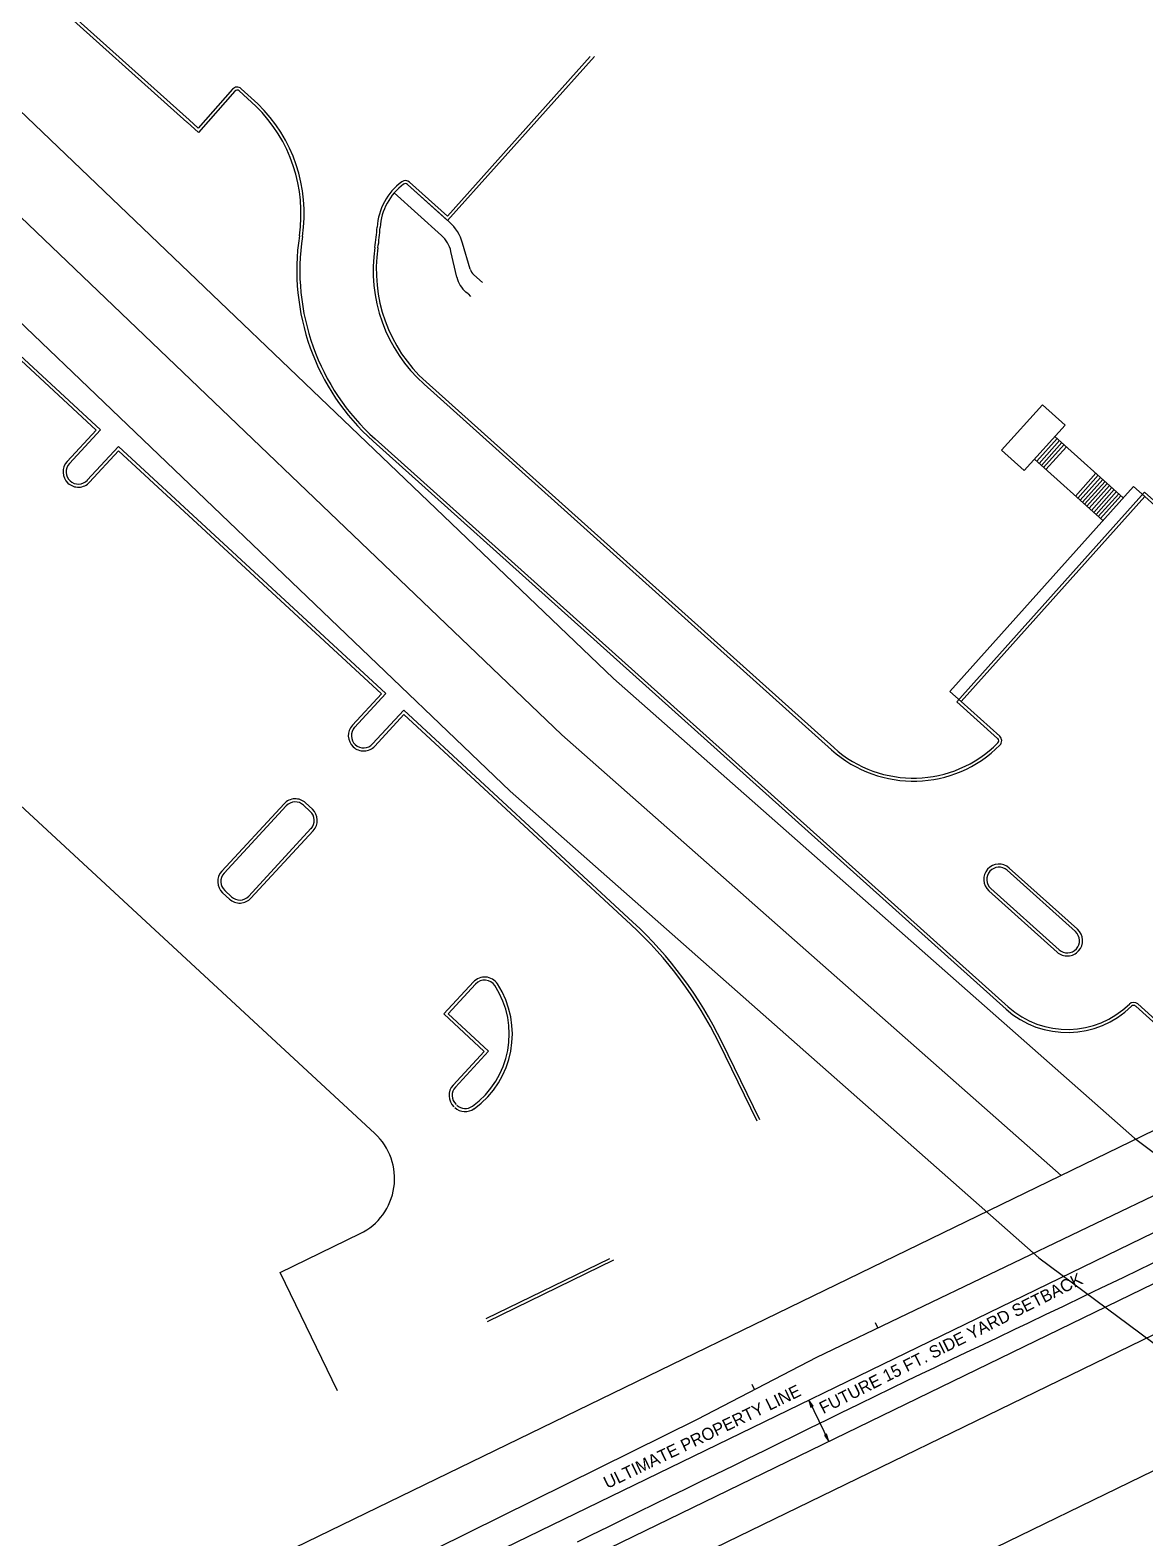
# Model space of a CAD drawing. Extents: x 5056 to 8489, y 7656 to 10510.
# Drawn here: x 6459.3 to 6823.8, y 9708.7 to 10201.5 of the extents above; entities that cross this region are included whole.
import ezdxf

# ---------------------------------------------------------------- set-up
doc = ezdxf.new("R2010")
doc.units = 0
for name, color, linetype in [('Default', 7, 'Continuous'), ('Ex Easements', 7, 'Continuous'), ('Ex Parcels', 7, 'Continuous'), ('Ex Roads', 7, 'Continuous')]:
    doc.layers.add(name, color=color, linetype=linetype)

# ---------------------------------------------------------------- blocks, each defined once
blk = doc.blocks.new('AR')
at = {"layer": 'Default'}
blk.add_lwpolyline([(0.08, -0.013), (0.08, 0.013), (0, 0)], close=True, dxfattribs=at)

msp = doc.modelspace()

# ---------------------------------------------------------------- linework, layer by layer
at = {"layer": 'Ex Easements'}
for points in [[(5998, 10509.72), (6054.78, 10463.72), (6188.04, 10354.11), (6381.15, 10177.56), (6616.25, 9952.7), (6789.19, 9800.22), (6829.78, 9770.03)], [(6077.43, 10509.72), (6086.4, 10502.45), (6220.81, 10391.9), (6415.31, 10214.09), (6650.08, 9989.53), (6820.4, 9839.36), (6879.21, 9795.33)]]:
    msp.add_lwpolyline(points, dxfattribs=at)
at = {"layer": 'Ex Parcels'}
for p, q in [((6398.23, 10195.82), (6633.17, 9971.12)), ((6633.17, 9971.12), (6796.42, 9827.17)), ((6991.97, 9922.11), (6266.24, 9569.77)), ((6281.7, 9543.93), (7054.55, 9919.15)), ((6288.25, 9530.44), (7061.1, 9905.65)), ((6586.36, 9658.5), (7040.66, 9879.06)), ((6617.32, 9629.07), (7049.14, 9838.71)), ((6713.91, 9753.77), (6720.46, 9740.27))]:
    msp.add_line(p, q, dxfattribs=at)
at = {"layer": 'Ex Roads'}
for p, q in [((6510.61, 10171.36), (6359.37, 10306.97)), ((6511.28, 10172.11), (6360.04, 10307.72)), ((6595.75, 10140.69), (6642.48, 10192.81)), ((6595.83, 10139.28), (6643.89, 10192.89)), ((6525.49, 10182.17), (6514.28, 10169.46)), ((6526.24, 10181.51), (6514.37, 10168.05)), ((6527.66, 10181.59), (6533.13, 10176.63)), ((6528.33, 10182.33), (6533.8, 10177.37)), ((6510.62, 10171.36), (6514.37, 10168.05)), ((6511.28, 10172.11), (6514.28, 10169.46)), ((6595.83, 10139.28), (6582.7, 10151.05)), ((6596.35, 10138.81), (6582.7, 10151.05)), ((6595.75, 10140.69), (6583.37, 10151.79)), ((6593.85, 10134.34), (6578.35, 10148.24)), ((6414.76, 10133.27), (6482.33, 10070.83)), ((6414.82, 10131.85), (6480.92, 10070.77)), ((6603.19, 10123.39), (6600.74, 10131.82)), ((6604.38, 10121.5), (6607.26, 10118.96)), ((6602.5, 10115.26), (6603.28, 10114.46)), ((6292.26, 10099.42), (6572.06, 9840.84)), ((6722.06, 9967), (6588.79, 10086.49)), ((6721.39, 9966.25), (6588.12, 10085.75)), ((6776.96, 10064.17), (6790.31, 10079.06)), ((6797.76, 10072.39), (6790.31, 10079.06)), ((6797.76, 10072.39), (6784.4, 10057.5)), ((6471.41, 10060.49), (6480.92, 10070.77)), ((6472.15, 10059.81), (6482.33, 10070.83)), ((6778.41, 9881.55), (6571.43, 10067.14)), ((6779.08, 9882.29), (6572.1, 10067.88)), ((6795.16, 10068), (6788.49, 10060.55)), ((6795.91, 10067.33), (6789.23, 10059.89)), ((6796.65, 10066.66), (6789.98, 10059.22)), ((6478.02, 10054.38), (6488.2, 10065.4)), ((6478.76, 10053.7), (6488.26, 10063.98)), ((6488.2, 10065.4), (6575.6, 9984.63)), ((6488.26, 10063.98), (6574.19, 9984.57)), ((6784.4, 10057.5), (6776.96, 10064.17)), ((6797.4, 10066), (6790.72, 10058.55)), ((6798.14, 10065.33), (6791.47, 10057.88)), ((6472.43, 10052.74), (6472.43, 10052.74)), ((6808.56, 10055.98), (6801.89, 10048.54)), ((6809.31, 10055.31), (6802.63, 10047.87)), ((6810.05, 10054.65), (6803.38, 10047.2)), ((6810.8, 10053.98), (6804.12, 10046.53)), ((6811.54, 10053.31), (6804.87, 10045.87)), ((6812.29, 10052.64), (6805.61, 10045.2)), ((6813.03, 10051.98), (6806.36, 10044.53)), ((6823.74, 10050.44), (6762.32, 9981.94)), ((6823.81, 10049.02), (6763.73, 9982.01)), ((6813.78, 10051.31), (6807.1, 10043.86)), ((6814.52, 10050.64), (6807.84, 10043.2)), ((6815.27, 10049.97), (6808.59, 10042.53)), ((6816.01, 10049.31), (6809.33, 10041.86)), ((6837.59, 10038.01), (6823.74, 10050.44)), ((6836.92, 10037.27), (6823.81, 10049.02)), ((6564.68, 9974.29), (6574.19, 9984.57)), ((6565.42, 9973.61), (6575.6, 9984.63)), ((6572.03, 9967.51), (6581.53, 9977.79)), ((6775.68, 9969.96), (6762.32, 9981.94)), ((6776.35, 9970.7), (6763.73, 9982.01)), ((6521.98, 9926.61), (6542.34, 9948.64)), ((6548.73, 9948.19), (6550.93, 9946.15)), ((6549.41, 9948.92), (6551.61, 9946.89)), ((6522.71, 9925.93), (6543.08, 9947.97)), ((6551.61, 9946.89), (6551.61, 9946.89)), ((6530.79, 9918.47), (6551.15, 9940.5)), ((6531.53, 9917.79), (6551.89, 9939.82)), ((6772.38, 9927.25), (6772.38, 9927.25)), ((6801.11, 9906.86), (6778.78, 9926.89)), ((6801.78, 9907.61), (6779.44, 9927.63)), ((6522.26, 9919.55), (6524.46, 9917.51)), ((6522.94, 9920.28), (6525.14, 9918.24)), ((6795.1, 9900.16), (6772.77, 9920.19)), ((6795.77, 9900.91), (6773.44, 9920.93)), ((6802.16, 9900.55), (6802.16, 9900.55)), ((6594.59, 9879.94), (6604.25, 9890.4)), ((6596, 9879.99), (6604.99, 9889.72)), ((6594.59, 9879.94), (6607.81, 9867.72)), ((6596, 9879.99), (6609.22, 9867.78)), ((6820.81, 9882.49), (6834.26, 9870.43)), ((6821.47, 9883.23), (6834.18, 9871.84)), ((6697.04, 9844.86), (6684.58, 9870.4)), ((6697.94, 9845.29), (6685.48, 9870.84)), ((6597.62, 9856.71), (6607.81, 9867.72)), ((6598.36, 9856.03), (6609.22, 9867.78)), ((6883.54, 9847.79), (6716.49, 9767.67)), ((6541.06, 9795.46), (6567.22, 9808.16)), ((6559.84, 9756.78), (6541.06, 9795.46)), ((6608.85, 9779.46), (6650.23, 9799.55)), ((6735.61, 9779.06), (6736.48, 9777.25)), ((6695.27, 9758.9), (6696.14, 9757.09))]:
    msp.add_line(p, q, dxfattribs=at)
for points in [[(6598.87, 10120.68), (6596.92, 10129.13)], [(6602.5, 10115.26), (6601.81, 10115.84)], [(6794.42, 10068.67), (6816.75, 10048.64)], [(6787.74, 10061.22), (6810.08, 10041.19)], [(6807.82, 10056.65), (6801.14, 10049.2)], [(6656.42, 9909.94), (6581.47, 9979.2), (6571.29, 9968.18)], [(6655.74, 9909.2), (6581.53, 9977.79)], [(6608.41, 9780.36), (6648.9, 9800.02)], [(6829.17, 9799.76), (6821.99, 9796.32), (6816.6, 9793.74), (6809.41, 9790.29), (6804.02, 9787.71), (6796.84, 9784.27), (6791.45, 9781.69), (6785.61, 9778.9), (6781.24, 9776.82), (6775.4, 9774.03), (6771.03, 9771.94), (6765.19, 9769.16), (6760.81, 9767.07), (6754.98, 9764.29), (6750.6, 9762.2), (6746.22, 9760.12), (6740.39, 9757.33), (6736.01, 9755.19), (6730.17, 9752.33), (6724.33, 9749.46), (6719.95, 9747.32), (6714.1, 9744.46), (6709.72, 9742.31), (6703.88, 9739.45), (6699.5, 9737.3), (6693.66, 9734.44), (6689.28, 9732.3), (6683.44, 9729.45), (6679.06, 9727.31), (6673.22, 9724.46), (6668.84, 9722.33), (6663, 9719.48), (6658.62, 9717.34), (6652.78, 9714.49), (6648.4, 9712.36), (6642.55, 9709.51), (6638.17, 9707.37)], [(6716.49, 9767.67), (6677.46, 9747.39), (6474.17, 9646.81)]]:
    msp.add_lwpolyline(points, dxfattribs=at)
msp.add_lwpolyline([(6763.73, 9982.01), (6823.81, 10049.02), (6820.09, 10052.36), (6760.01, 9985.35)], close=True, dxfattribs=at)
for centre, radius, start, end in [((6526.99, 10180.85), 2, 47.8321, 138.5921), ((6526.99, 10180.85), 1, 47.8321, 138.5921), ((6498.9, 10141.57), 49, 351.376, 45.7315), ((6498.9, 10141.57), 50, 351.376, 45.7315), ((6592.73, 10135.82), 20, 126.4421, 176.4953), ((6592.73, 10135.82), 19, 126.4421, 176.4953), ((6582.03, 10150.3), 2, 48.1195, 126.4421), ((6582.03, 10150.3), 1, 48.1195, 126.4421), ((6498.9, 10141.57), 74, 351.376, 356.4953), ((6498.9, 10141.57), 75, 351.376, 356.4953), ((6586.34, 10127.64), 15, 16.1573, 48.1195), ((6621.5, 10122.98), 75, 171.376, 228.1195), ((6621.5, 10122.98), 74, 171.376, 228.1195), ((6587.18, 10126.89), 10, 12.9626, 48.1195), ((6621.5, 10122.98), 50, 171.376, 228.1195), ((6621.5, 10122.98), 49, 171.376, 228.1195), ((6607.64, 10122.7), 9, 192.9626, 229.6588), ((6607.03, 10124.5), 4, 196.1573, 228.5206), ((6475.09, 10057.1), 5, 137.2572, 227.2572), ((6475.09, 10057.1), 4, 137.2572, 227.2572), ((6475.09, 10057.1), 5, 227.2572, 317.2572), ((6475.09, 10057.1), 4, 227.2572, 317.2572), ((6568.36, 9970.9), 5, 137.2572, 227.2572), ((6568.36, 9970.9), 4, 137.2572, 227.2572), ((6568.36, 9970.9), 4, 227.2572, 317.2572), ((6748.1, 9996.03), 39, 228.1195, 315.1026), ((6775.02, 9969.21), 1, 315.1026, 48.1195), ((6775.02, 9969.21), 2, 315.1026, 48.1195), ((6568.36, 9970.9), 5, 227.2572, 317.2572), ((6748.1, 9996.03), 40, 228.1195, 315.1026), ((6546.01, 9945.25), 5, 47.2572, 137.2572), ((6546.01, 9945.25), 4, 47.2572, 137.2572), ((6548.22, 9943.21), 4, 317.2572, 47.2572), ((6548.22, 9943.21), 5, 317.2572, 47.2572), ((6776.11, 9923.91), 5, 48.1195, 138.1195), ((6525.65, 9923.22), 5, 137.2572, 227.2572), ((6525.65, 9923.22), 4, 137.2572, 227.2572), ((6776.11, 9923.91), 5, 138.1195, 228.1195), ((6776.11, 9923.91), 4, 138.1195, 228.1195), ((6776.11, 9923.91), 4, 48.1195, 138.1195), ((6527.86, 9921.18), 5, 227.2572, 317.2572), ((6527.86, 9921.18), 4, 227.2572, 317.2572), ((6566.83, 9813), 131, 25.9884, 47.2572), ((6566.83, 9813), 132, 25.9884, 47.2572), ((6798.44, 9903.88), 4, 318.1195, 48.1195), ((6798.44, 9903.88), 5, 318.1195, 48.1195), ((6798.44, 9903.88), 5, 228.1195, 318.1195), ((6798.44, 9903.88), 4, 228.1195, 318.1195), ((6586.99, 9873.34), 29, 305.7203, 33.1275), ((6607.93, 9887.01), 5, 33.1275, 137.2572), ((6586.99, 9873.34), 30, 305.7203, 33.1275), ((6607.93, 9887.01), 4, 33.1275, 137.2572), ((6798.44, 9903.88), 30, 228.1195, 314.4205), ((6798.44, 9903.88), 29, 228.1195, 314.4205), ((6820.14, 9881.74), 2, 48.1195, 134.4205), ((6820.14, 9881.74), 1, 48.1195, 134.4205), ((6601.3, 9853.31), 5, 137.2572, 227.2572), ((6601.3, 9853.31), 4, 137.2572, 227.2572), ((6601.58, 9853.05), 4, 227.2572, 305.7203), ((6601.58, 9853.05), 5, 227.2572, 305.7203), ((6558.49, 9826.16), 20, 295.8964, 47.2572)]:
    msp.add_arc(centre, radius, start, end, dxfattribs=at)

# ---------------------------------------------------------------- block references
at = {"layer": 'Ex Parcels'}
for p, xscale, yscale, rotation in [((6713.91, 9753.77), 30, 30, -64.1036111111095), ((6720.46, 9740.27), 30.000000000000004, 29.999999999999996, 115.89638888889057)]:
    msp.add_blockref('AR', p, dxfattribs=dict(at, xscale=xscale, yscale=yscale, rotation=rotation))

# ---------------------------------------------------------------- texts
for s, rotation, p in [('FUTURE 15 FT. SIDE YARD SETBACK', 26.6792, (6718.65, 9749.11)), ('ULTIMATE PROPERTY LINE', 25.7168, (6648.05, 9724.68))]:
    msp.add_text(s, height=4, rotation=rotation, dxfattribs=at).set_placement(p)

doc.saveas('drawing.dxf')
